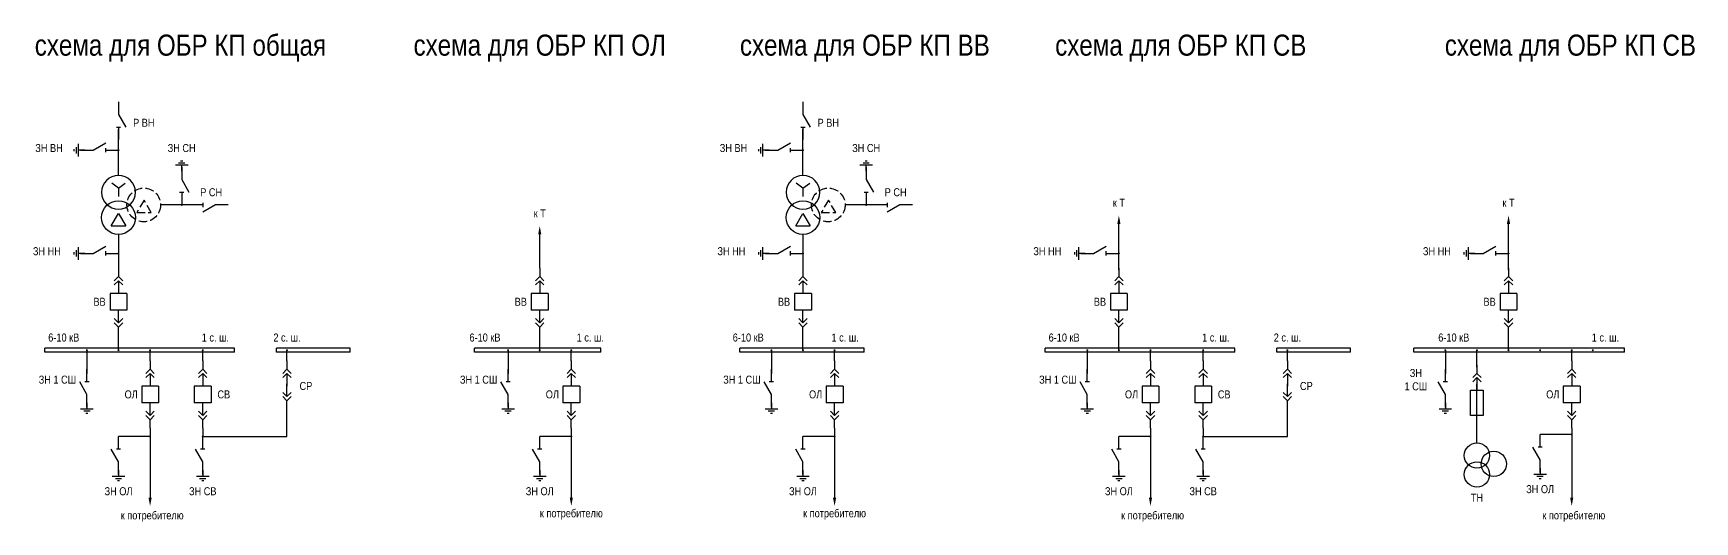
# Model space of a CAD drawing. Header units: millimetres. Extents: x 56 to 1718, y 114 to 1217.
# Drawn here: x 95 to 883, y 985 to 1217 of the extents above; entities that cross this region are included whole.
import ezdxf
from ezdxf.enums import TextEntityAlignment as Align

# ---------------------------------------------------------------- set-up
doc = ezdxf.new("R2010")
doc.units = ezdxf.units.MM
doc.linetypes.add('JIS_02_4.0', pattern=[5.5, 4, -1.5])
doc.layers.add('Основная', color=7, linetype='Continuous')
doc.styles.add('Narrow', font='ARIALN.TTF')
doc.styles.add('Вывод', font='ARIALN.TTF', dxfattribs={"height": 2.5})
doc.styles.add('Компонент', font='ARIALN.TTF', dxfattribs={"height": 3.5})

# ---------------------------------------------------------------- blocks, each defined once
blk = doc.blocks.new('*U955')
at = {"layer": 'Основная', "color": 0}
blk.add_line((0, 0), (6, 3.43), dxfattribs=at)
blk = doc.blocks.new('*U17')
at = {"layer": 'Основная', "color": 0}
blk.add_line((0, -1), (0, 1), dxfattribs=at)
blk = doc.blocks.new('*U1059')
at = {"layer": 'Основная', "color": 0}
for p, q in [((-9, 0), (-3, 0)), ((3, 0), (9, 0))]:
    blk.add_line(p, q, dxfattribs=at)
at = {"ltscale": 0.25}
blk.add_blockref('*U17', (3, 0), dxfattribs=at)
at = {"layer": 'Основная', "ltscale": 0.25}
blk.add_blockref('*U955', (-3, 0), dxfattribs=at)
at = {"layer": 'Основная'}
for tag, height, style, p in [('ОУ', 3.5, 'Компонент', (0, 8)), ('В2', 2.5, 'Вывод', (-7, -2)), ('В1', 2.5, 'Вывод', (7, -2))]:
    blk.add_attdef(tag, text='', height=height, dxfattribs=dict(at, style=style)).set_placement(p, align=Align.MIDDLE_CENTER)
blk = doc.blocks.new('*U1058')
at = {"layer": 'Основная'}
for p, q in [((-3, 0), (3, 0)), ((-1.5, 1), (1.5, 1)), ((-0.5, 2), (0.5, 2)), ((0, -3), (0, 0))]:
    blk.add_line(p, q, dxfattribs=at)
blk = doc.blocks.new('*U1069')
at = {"layer": 'Основная', "color": 0}
for p, q in [((0, 0), (90, 0)), ((0, -2), (0, 0)), ((90, -2), (90, 0)), ((0, -2), (90, -2))]:
    blk.add_line(p, q, dxfattribs=at)
at = {"layer": 'Основная', "style": 'Компонент'}
blk.add_attdef('ОШ', text='', height=3.5, dxfattribs=at).set_placement((6, 4), align=Align.MIDDLE_CENTER)
blk = doc.blocks.new('*U1080')
at = {"layer": 'Основная', "ltscale": 0.25}
for p, q in [((2, 2), (0, 0)), ((0, 0), (2, -2))]:
    blk.add_line(p, q, dxfattribs=at)
blk = doc.blocks.new('*U1046')
at = {"layer": 'Основная', "color": 0}
for p, q in [((0, 0), (0, 6)), ((0, -6), (0, -2))]:
    blk.add_line(p, q, dxfattribs=at)
at = {"ltscale": 0.25, "rotation": 89.99999999999999}
for p in [(0, 0), (0, -2)]:
    blk.add_blockref('*U1080', p, dxfattribs=at)
at = {"layer": 'Основная'}
for tag, height, style, p in [('ОУ1', 3.5, 'Компонент', (-5, 6)), ('В1', 2.5, 'Вывод', (3, 6)), ('ОУ2', 3.5, 'Компонент', (-5, -6)), ('В2', 2.5, 'Вывод', (3, -6))]:
    blk.add_attdef(tag, text='', height=height, dxfattribs=dict(at, style=style)).set_placement(p, align=Align.MIDDLE_CENTER)
blk = doc.blocks.new('*U1042')
at = {"ltscale": 0.25}
for p, q in [((-3.46, -4), (0, 2)), ((0, 2), (3.46, -4)), ((-3.46, -4), (3.46, -4))]:
    blk.add_line(p, q, dxfattribs=at)
blk.add_circle((0, 0), 8, dxfattribs=at)
at = {"layer": 'Основная', "style": 'Компонент'}
blk.add_attdef('ОУ', text='', height=3.5, dxfattribs=at).set_placement((17, 0), align=Align.MIDDLE_CENTER)
blk = doc.blocks.new('*U1066')
at = {"ltscale": 0.25}
for q in [(-3.2, 4.4), (3.2, 4.4), (0, -2)]:
    blk.add_line((0, 2), q, dxfattribs=at)
blk.add_circle((0, 0), 8, dxfattribs=at)
at = {"layer": 'Основная', "style": 'Компонент'}
blk.add_attdef('ОУ', text='', height=3.5, dxfattribs=at).set_placement((-17, 0), align=Align.MIDDLE_CENTER)
blk = doc.blocks.new('*U1055')
at = {"layer": 'Основная', "color": 0}
for p, q in [((0, 6), (0, 2)), ((0, 0), (0, -6))]:
    blk.add_line(p, q, dxfattribs=at)
at = {"ltscale": 0.25, "xscale": -1, "rotation": 90}
for p in [(0, 2), (0, 0)]:
    blk.add_blockref('*U1080', p, dxfattribs=at)
at = {"layer": 'Основная'}
for tag, height, style, p in [('ОУ2', 3.5, 'Компонент', (-5, 6)), ('В2', 2.5, 'Вывод', (3, 6)), ('ОУ1', 3.5, 'Компонент', (-5, -6)), ('В1', 2.5, 'Вывод', (3, -6))]:
    blk.add_attdef(tag, text='', height=height, dxfattribs=dict(at, style=style)).set_placement(p, align=Align.MIDDLE_CENTER)
blk = doc.blocks.new('*U1056')
at = {"layer": 'Основная'}
for p, q in [((0, 0), (-8, 0)), ((-8, -8), (-8, 0)), ((0, -8), (0, 0)), ((0, -8), (-8, -8))]:
    blk.add_line(p, q, dxfattribs=at)
at = {"layer": 'Основная', "style": 'Компонент'}
blk.add_attdef('ОУ', text='', height=3.5, dxfattribs=at).set_placement((-15, -3), align=Align.MIDDLE_CENTER)
blk = doc.blocks.new('*U1068')
at = {"layer": 'Основная', "color": 0}
for p, q in [((-9, 0), (-3, 0)), ((3, 0), (9, 0))]:
    blk.add_line(p, q, dxfattribs=at)
at = {"ltscale": 0.25}
blk.add_blockref('*U17', (3, 0), dxfattribs=at)
at = {"layer": 'Основная', "ltscale": 0.25}
blk.add_blockref('*U955', (-3, 0), dxfattribs=at)
at = {"layer": 'Основная'}
for tag, height, style, p in [('ОУ', 3.5, 'Компонент', (0, 8)), ('В2', 2.5, 'Вывод', (-7, -2)), ('В1', 2.5, 'Вывод', (7, -2))]:
    blk.add_attdef(tag, text='', height=height, dxfattribs=dict(at, style=style)).set_placement(p, align=Align.MIDDLE_CENTER)
blk = doc.blocks.new('*U1070')
at = {"layer": 'Основная', "color": 0}
for p, q in [((0, 0), (35, 0)), ((0, -2), (0, 0)), ((35, -2), (35, 0)), ((0, -2), (35, -2))]:
    blk.add_line(p, q, dxfattribs=at)
at = {"layer": 'Основная', "style": 'Компонент'}
blk.add_attdef('ОШ', text='', height=3.5, dxfattribs=at).set_placement((6, 4), align=Align.MIDDLE_CENTER)
blk = doc.blocks.new('*U1072')
at = {"layer": 'Основная', "color": 0}
for p, q in [((0, 0), (60, 0)), ((0, -2), (0, 0)), ((60, -2), (60, 0)), ((0, -2), (60, -2))]:
    blk.add_line(p, q, dxfattribs=at)
at = {"layer": 'Основная', "style": 'Компонент'}
blk.add_attdef('ОШ', text='', height=3.5, dxfattribs=at).set_placement((6, 4), align=Align.MIDDLE_CENTER)
blk = doc.blocks.new('*U1074')
at = {"layer": 'Основная', "color": 0}
for p, q in [((0, 0), (59, 0)), ((0, -2), (0, 0)), ((59, -2), (59, 0)), ((0, -2), (59, -2))]:
    blk.add_line(p, q, dxfattribs=at)
at = {"layer": 'Основная', "style": 'Компонент'}
blk.add_attdef('ОШ', text='', height=3.5, dxfattribs=at).set_placement((6, 4), align=Align.MIDDLE_CENTER)
blk = doc.blocks.new('*U1075')
at = {"layer": 'Основная', "color": 0}
for p, q in [((0, 0), (100, 0)), ((0, -2), (0, 0)), ((100, -2), (100, 0)), ((0, -2), (100, -2))]:
    blk.add_line(p, q, dxfattribs=at)
at = {"layer": 'Основная', "style": 'Компонент'}
blk.add_attdef('ОШ', text='', height=3.5, dxfattribs=at).set_placement((6, 4), align=Align.MIDDLE_CENTER)

msp = doc.modelspace()

# ---------------------------------------------------------------- hatches: boundary and pattern name
at = {"ltscale": 100}
h = msp.add_hatch(color=256, dxfattribs=at)
h.dxf.hatch_style = 1
h.paths.add_polyline_path([(134.5, 1161, -1), (135.5, 1161, -1)])
h = msp.add_hatch(color=256, dxfattribs=at)
h.dxf.hatch_style = 1
h.paths.add_polyline_path([(459.5, 1161, -1), (460.5, 1161, -1)])
h = msp.add_hatch(color=256, dxfattribs=at)
h.dxf.hatch_style = 1
h.paths.add_polyline_path([(165, 1135.5, -1), (165, 1134.5, -1)])
h = msp.add_hatch(color=256, dxfattribs=at)
h.dxf.hatch_style = 1
h.paths.add_polyline_path([(490, 1135.5, -1), (490, 1134.5, -1)])
h = msp.add_hatch(color=256, dxfattribs=at)
h.dxf.hatch_style = 1
h.paths.add_polyline_path([(134.5, 1112, -1), (135.5, 1112, -1)])
h = msp.add_hatch(color=256, dxfattribs=at)
h.dxf.hatch_style = 1
h.paths.add_polyline_path([(459.5, 1112, -1), (460.5, 1112, -1)])
h = msp.add_hatch(color=256, dxfattribs=at)
h.dxf.hatch_style = 1
h.paths.add_polyline_path([(609.5, 1112, -1), (610.5, 1112, -1)])
h = msp.add_hatch(color=256, dxfattribs=at)
h.dxf.hatch_style = 1
h.paths.add_polyline_path([(794.5, 1112, -1), (795.5, 1112, -1)])
h = msp.add_hatch(color=256, dxfattribs=at)
h.dxf.hatch_style = 1
h.paths.add_polyline_path([(119.5, 1066, -1), (120.5, 1066, -1)])
h = msp.add_hatch(color=256, dxfattribs=at)
h.dxf.hatch_style = 1
h.paths.add_polyline_path([(134.5, 1066, -1), (135.5, 1066, -1)])
h = msp.add_hatch(color=256, dxfattribs=at)
h.dxf.hatch_style = 1
h.paths.add_polyline_path([(149.5, 1066, -1), (150.5, 1066, -1)])
h = msp.add_hatch(color=256, dxfattribs=at)
h.dxf.hatch_style = 1
h.paths.add_polyline_path([(174.5, 1066, -1), (175.5, 1066, -1)])
h = msp.add_hatch(color=256, dxfattribs=at)
h.dxf.hatch_style = 1
h.paths.add_polyline_path([(214.5, 1066, -1), (215.5, 1066, -1)])
h = msp.add_hatch(color=256, dxfattribs=at)
h.dxf.hatch_style = 1
h.paths.add_polyline_path([(319.5, 1066, -1), (320.5, 1066, -1)])
h = msp.add_hatch(color=256, dxfattribs=at)
h.dxf.hatch_style = 1
h.paths.add_polyline_path([(334.5, 1066, -1), (335.5, 1066, -1)])
h = msp.add_hatch(color=256, dxfattribs=at)
h.dxf.hatch_style = 1
h.paths.add_polyline_path([(349.5, 1066, -1), (350.5, 1066, -1)])
h = msp.add_hatch(color=256, dxfattribs=at)
h.dxf.hatch_style = 1
h.paths.add_polyline_path([(444.5, 1066, -1), (445.5, 1066, -1)])
h = msp.add_hatch(color=256, dxfattribs=at)
h.dxf.hatch_style = 1
h.paths.add_polyline_path([(459.5, 1066, -1), (460.5, 1066, -1)])
h = msp.add_hatch(color=256, dxfattribs=at)
h.dxf.hatch_style = 1
h.paths.add_polyline_path([(474.5, 1066, -1), (475.5, 1066, -1)])
h = msp.add_hatch(color=256, dxfattribs=at)
h.dxf.hatch_style = 1
h.paths.add_polyline_path([(594.5, 1066, -1), (595.5, 1066, -1)])
h = msp.add_hatch(color=256, dxfattribs=at)
h.dxf.hatch_style = 1
h.paths.add_polyline_path([(609.5, 1066, -1), (610.5, 1066, -1)])
h = msp.add_hatch(color=256, dxfattribs=at)
h.dxf.hatch_style = 1
h.paths.add_polyline_path([(624.5, 1066, -1), (625.5, 1066, -1)])
h = msp.add_hatch(color=256, dxfattribs=at)
h.dxf.hatch_style = 1
h.paths.add_polyline_path([(649.5, 1066, -1), (650.5, 1066, -1)])
h = msp.add_hatch(color=256, dxfattribs=at)
h.dxf.hatch_style = 1
h.paths.add_polyline_path([(689.5, 1066, -1), (690.5, 1066, -1)])
h = msp.add_hatch(color=256, dxfattribs=at)
h.dxf.hatch_style = 1
h.paths.add_polyline_path([(764.5, 1066, -1), (765.5, 1066, -1)])
h = msp.add_hatch(color=256, dxfattribs=at)
h.dxf.hatch_style = 1
h.paths.add_polyline_path([(779.5, 1066, -1), (780.5, 1066, -1)])
h = msp.add_hatch(color=256, dxfattribs=at)
h.dxf.hatch_style = 1
h.paths.add_polyline_path([(794.5, 1066, -1), (795.5, 1066, -1)])
h = msp.add_hatch(color=256, dxfattribs=at)
h.dxf.hatch_style = 1
h.paths.add_polyline_path([(809.5, 1066, -1), (810.5, 1066, -1)])
h = msp.add_hatch(color=256, dxfattribs=at)
h.dxf.hatch_style = 1
h.paths.add_polyline_path([(824.5, 1066, -1), (825.5, 1066, -1)])
h = msp.add_hatch(color=256, dxfattribs=at)
h.dxf.hatch_style = 1
h.paths.add_polyline_path([(834.5, 1066, -1), (835.5, 1066, -1)])
h = msp.add_hatch(color=256, dxfattribs=at)
h.dxf.hatch_style = 1
h.paths.add_polyline_path([(824.5, 1026, -1), (825.5, 1026, -1)])
h = msp.add_hatch(color=256, dxfattribs=at)
h.dxf.hatch_style = 1
h.paths.add_polyline_path([(149.5, 1025, -1), (150.5, 1025, -1)])
h = msp.add_hatch(color=256, dxfattribs=at)
h.dxf.hatch_style = 1
h.paths.add_polyline_path([(174.5, 1025, -1), (175.5, 1025, -1)])
h = msp.add_hatch(color=256, dxfattribs=at)
h.dxf.hatch_style = 1
h.paths.add_polyline_path([(349.5, 1025, -1), (350.5, 1025, -1)])
h = msp.add_hatch(color=256, dxfattribs=at)
h.dxf.hatch_style = 1
h.paths.add_polyline_path([(474.5, 1025, -1), (475.5, 1025, -1)])
h = msp.add_hatch(color=256, dxfattribs=at)
h.dxf.hatch_style = 1
h.paths.add_polyline_path([(624.5, 1025, -1), (625.5, 1025, -1)])
h = msp.add_hatch(color=256, dxfattribs=at)
h.dxf.hatch_style = 1
h.paths.add_polyline_path([(649.5, 1025, -1), (650.5, 1025, -1)])

# ---------------------------------------------------------------- linework, layer by layer
for points in [[(135, 1149), (135, 1171)], [(460, 1149), (460, 1171)], [(175, 1135), (155, 1135)], [(500, 1135), (480, 1135)], [(135, 1121), (135, 1105)], [(335, 1105), (335, 1121)], [(460, 1121), (460, 1105)], [(610, 1104), (610, 1126)], [(795, 1104), (795, 1126)], [(135, 1066), (135, 1074)], [(335, 1066), (335, 1074)], [(460, 1066), (460, 1074)], [(610, 1066), (610, 1074)], [(795, 1066), (795, 1074)], [(120, 1066), (120, 1055)], [(150, 1061), (150, 1066)], [(175, 1061), (175, 1066)], [(215, 1061), (215, 1066)], [(320, 1066), (320, 1055)], [(350, 1061), (350, 1066)], [(445, 1066), (445, 1055)], [(475, 1061), (475, 1066)], [(595, 1066), (595, 1055)], [(625, 1061), (625, 1066)], [(650, 1061), (650, 1066)], [(690, 1061), (690, 1066)], [(765, 1066), (765, 1055)], [(780, 1058), (780, 1066)], [(825, 1061), (825, 1066)], [(175, 1029), (175, 1025), (215, 1025), (215, 1040)], [(650, 1029), (650, 1025), (690, 1025), (690, 1040)], [(150, 1029), (150, 996)], [(350, 1029), (350, 996)], [(475, 1029), (475, 996)], [(625, 1029), (625, 996)], [(825, 1026), (810, 1026), (810, 1026)], [(825, 1029), (825, 996)], [(150, 1025), (135, 1025), (135, 1025)], [(350, 1025), (335, 1025), (335, 1025)], [(475, 1025), (460, 1025), (460, 1025)], [(625, 1025), (610, 1025), (610, 1025)]]:
    msp.add_lwpolyline(points, dxfattribs=at)
at = {"linetype": 'JIS_02_4.0'}
for points in [[(147.12, 1137.34), (143.65, 1131.33), (150.58, 1131.34), (147.12, 1137.34)], [(472.12, 1137.34), (468.65, 1131.33), (475.58, 1131.34), (472.12, 1137.34)]]:
    msp.add_lwpolyline(points, dxfattribs=at)
at = {"ltscale": 0.3}
for points in [[(610, 1130, 0, 1.5, 0), (610, 1126, 0, 0, 0)], [(795, 1130, 0, 1.5, 0), (795, 1126, 0, 0, 0)], [(335, 1125, 0, 1.5, 0), (335, 1121, 0, 0, 0)], [(150, 992, 0, 1.5, 0), (150, 996, 0, 0, 0)], [(350, 992, 0, 1.5, 0), (350, 996, 0, 0, 0)], [(475, 992, 0, 1.5, 0), (475, 996, 0, 0, 0)], [(625, 992, 0, 1.5, 0), (625, 996, 0, 0, 0)], [(825, 992, 0, 1.5, 0), (825, 996, 0, 0, 0)]]:
    msp.add_lwpolyline(points, format="xyseb", dxfattribs=at)
msp.add_lwpolyline([(780, 1022), (780, 1050)])
msp.add_lwpolyline([(777, 1047), (783, 1047), (783, 1035), (777, 1035)], close=True)
at = {"linetype": 'JIS_02_4.0'}
for centre in [(147, 1135), (472, 1135)]:
    msp.add_circle(centre, 8, dxfattribs=at)
at = {"ltscale": 100}
for centre in [(780, 1016), (788, 1012), (780, 1007)]:
    msp.add_circle(centre, 6, dxfattribs=at)

# ---------------------------------------------------------------- block references
at = {"ltscale": 0.25}
for name, p, rotation in [('*U1068', (135, 1175), 270), ('*U1068', (460, 1175), 270), ('*U1058', (116, 1161), 89.99999999999999), ('*U1058', (441, 1161), 89.99999999999999), ('*U1068', (165, 1144), 270), ('*U1068', (490, 1144), 270), ('*U1068', (178, 1135), 180), ('*U1068', (503, 1135), 180), ('*U1058', (116, 1112), 89.99999999999999), ('*U1058', (441, 1112), 89.99999999999999), ('*U1058', (591, 1112), 89.99999999999999), ('*U1058', (776, 1112), 89.99999999999999), ('*U1059', (120, 1048), 90.00000000000001), ('*U1059', (320, 1048), 90.00000000000001), ('*U1059', (445, 1048), 90.00000000000001), ('*U1059', (595, 1048), 90.00000000000001), ('*U1059', (765, 1048), 90.00000000000001), ('*U1058', (120, 1038), 180), ('*U1058', (320, 1038), 180), ('*U1058', (445, 1038), 180), ('*U1058', (595, 1038), 180), ('*U1058', (765, 1038), 180), ('*U1068', (810, 1017), 90), ('*U1068', (135, 1016), 90), ('*U1068', (175, 1016), 90), ('*U1068', (335, 1016), 90), ('*U1068', (460, 1016), 90), ('*U1068', (610, 1016), 90), ('*U1068', (650, 1016), 90), ('*U1058', (810, 1007), 180), ('*U1058', (135, 1006), 180), ('*U1058', (175, 1006), 180), ('*U1058', (335, 1006), 180), ('*U1058', (460, 1006), 180), ('*U1058', (610, 1006), 180), ('*U1058', (650, 1006), 180)]:
    msp.add_blockref(name, p, dxfattribs=dict(at, rotation=rotation))
for name, p in [('*U1068', (126, 1161)), ('*U1068', (451, 1161)), ('*U1058', (165, 1154)), ('*U1058', (490, 1154)), ('*U1059', (126, 1112)), ('*U1059', (451, 1112)), ('*U1059', (601, 1112)), ('*U1059', (786, 1112))]:
    msp.add_blockref(name, p, dxfattribs=at)
at = {"ltscale": 0.35, "xscale": -1}
for p in [(135, 1141), (460, 1141)]:
    msp.add_blockref('*U1066', p, dxfattribs=at)
at = {"ltscale": 0.35}
for p in [(135, 1129), (460, 1129)]:
    msp.add_blockref('*U1042', p, dxfattribs=at)
at = {"ltscale": 0.25, "xscale": -1, "rotation": 180}
for name, p in [('*U1046', (135, 1099)), ('*U1046', (335, 1099)), ('*U1046', (460, 1099)), ('*U1046', (610, 1099)), ('*U1046', (795, 1099)), ('*U1056', (139, 1085)), ('*U1056', (339, 1085)), ('*U1056', (464, 1085)), ('*U1056', (614, 1085)), ('*U1056', (799, 1085)), ('*U1055', (135, 1079)), ('*U1055', (335, 1079)), ('*U1055', (460, 1079)), ('*U1055', (610, 1079)), ('*U1055', (795, 1079)), ('*U1046', (150, 1055)), ('*U1046', (175, 1055)), ('*U1046', (215, 1055)), ('*U1046', (350, 1055)), ('*U1046', (475, 1055)), ('*U1046', (625, 1055)), ('*U1046', (650, 1055)), ('*U1046', (690, 1055)), ('*U1046', (780, 1053)), ('*U1046', (825, 1055)), ('*U1056', (154, 1041)), ('*U1056', (179, 1041)), ('*U1056', (354, 1041)), ('*U1056', (479, 1041)), ('*U1056', (629, 1041)), ('*U1056', (654, 1041)), ('*U1056', (829, 1041)), ('*U1055', (150, 1035)), ('*U1055', (175, 1035)), ('*U1055', (350, 1035)), ('*U1055', (475, 1035)), ('*U1055', (625, 1035)), ('*U1055', (650, 1035)), ('*U1055', (825, 1035))]:
    msp.add_blockref(name, p, dxfattribs=at)
at = {"ltscale": 0.25, "xscale": -1}
for name, p in [('*U1069', (190, 1067)), ('*U1070', (245, 1067)), ('*U1072', (364, 1067)), ('*U1074', (489, 1067)), ('*U1069', (665, 1067)), ('*U1070', (720, 1067)), ('*U1075', (850, 1067)), ('*U1046', (215, 1044)), ('*U1046', (690, 1044))]:
    msp.add_blockref(name, p, dxfattribs=at)

# ---------------------------------------------------------------- texts
at = {"attachment_point": 5, "style": 'Narrow'}
for s, insert, char_height, width in [('\\pi-30,l30,t30;схема для ОБР КП общая', (164.39, 1209.44), 10, 137.2113), ('\\pi-30,l30,t30;схема для ОБР КП ОЛ', (335, 1209.44), 10, 137.2113), ('\\pi-30,l30,t30;схема для ОБР КП ВВ', (489.39, 1209.44), 10, 137.2113), ('\\pi-30,l30,t30;схема для ОБР КП СВ', (639.39, 1209.44), 10, 147.7769), ('\\pi-30,l30,t30;схема для ОБР КП СВ', (824.39, 1209.44), 10, 147.7769), ('\\pi-11.4,l11.4,t11.4;Р ВН', (147, 1174), 3.8, 15), ('\\pi-11.4,l11.4,t11.4;Р ВН', (472, 1174), 3.8, 15), ('\\pi-11.4,l11.4,t11.4;ЗН ВН', (102, 1162), 3.8, 15), ('\\pi-11.4,l11.4,t11.4;ЗН СН', (165, 1162), 3.8, 15), ('\\pi-11.4,l11.4,t11.4;ЗН ВН', (427, 1162), 3.8, 15), ('\\pi-11.4,l11.4,t11.4;ЗН СН', (490, 1162), 3.8, 15), ('\\pi-11.4,l11.4,t11.4;Р СН', (179, 1141), 3.8, 15), ('\\pi-11.4,l11.4,t11.4;Р СН', (504, 1141), 3.8, 15), ('\\pi-11.4,l11.4,t11.4;к Т', (610, 1136), 3.8, 53.3807), ('\\pi-11.4,l11.4,t11.4;к Т', (795, 1136), 3.8, 53.3807), ('\\pi-11.4,l11.4,t11.4;к Т', (335, 1131), 3.8, 53.3807), ('\\pi-11.4,l11.4,t11.4;ЗН НН', (101, 1113), 3.8, 26.5), ('\\pi-11.4,l11.4,t11.4;ЗН НН', (426, 1113), 3.8, 26.5), ('\\pi-11.4,l11.4,t11.4;ЗН НН', (576, 1113), 3.8, 26.5), ('\\pi-11.4,l11.4,t11.4;ЗН НН', (761, 1113), 3.8, 26.5), ('\\pi-11.4,l11.4,t11.4;ВВ', (126, 1089), 3.8, 20.2107), ('\\pi-11.4,l11.4,t11.4;ВВ', (326, 1089), 3.8, 20.2107), ('\\pi-11.4,l11.4,t11.4;ВВ', (451, 1089), 3.8, 20.2107), ('\\pi-11.4,l11.4,t11.4;ВВ', (601, 1089), 3.8, 20.2107), ('\\pi-11.4,l11.4,t11.4;ВВ', (786, 1089), 3.8, 20.2107), ('\\pi-11.4,l11.4,t11.4;6-10 кВ', (109, 1072), 3.8, 53.3807), ('\\pi-11.4,l11.4,t11.4;1 с. ш.', (181, 1072), 3.8, 53.3807), ('\\pi-11.4,l11.4,t11.4;2 с. ш.', (215, 1072), 3.8, 53.3807), ('\\pi-11.4,l11.4,t11.4;6-10 кВ', (309, 1072), 3.8, 53.3807), ('\\pi-11.4,l11.4,t11.4;1 с. ш.', (359, 1072), 3.8, 18.6904), ('\\pi-11.4,l11.4,t11.4;6-10 кВ', (434, 1072), 3.8, 53.3807), ('\\pi-11.4,l11.4,t11.4;1 с. ш.', (480, 1072), 3.8, 53.3807), ('\\pi-11.4,l11.4,t11.4;6-10 кВ', (584, 1072), 3.8, 53.3807), ('\\pi-11.4,l11.4,t11.4;1 с. ш.', (656, 1072), 3.8, 53.3807), ('\\pi-11.4,l11.4,t11.4;2 с. ш.', (690, 1072), 3.8, 53.3807), ('\\pi-11.4,l11.4,t11.4;6-10 кВ', (769, 1072), 3.8, 53.3807), ('\\pi-11.4,l11.4,t11.4;1 с. ш.', (841, 1072), 3.8, 53.3807), ('\\pi-11.4,l11.4,t11.4;ЗН 1 СШ', (106, 1052), 3.8, 18.6904), ('\\pi-11.4,l11.4,t11.4;СР', (224, 1049), 3.8, 15.6904), ('\\pi-11.4,l11.4,t11.4;ЗН 1 СШ', (306, 1052), 3.8, 18.6904), ('\\pi-11.4,l11.4,t11.4;ЗН 1 СШ', (431, 1052), 3.8, 18.6904), ('\\pi-11.4,l11.4,t11.4;ЗН 1 СШ', (581, 1052), 3.8, 18.6904), ('\\pi-11.4,l11.4,t11.4;СР', (699, 1049), 3.8, 15.6904), ('\\pi-11.4,l11.4,t11.4;ЗН \\P1 СШ', (751, 1052), 3.8, 18.6904), ('\\pi-11.4,l11.4,t11.4;ОЛ', (141, 1045), 3.8, 16.6904), ('\\pi-11.4,l11.4,t11.4;СВ', (185, 1045), 3.8, 15.6904), ('\\pi-11.4,l11.4,t11.4;ОЛ', (341, 1045), 3.8, 16.6904), ('\\pi-11.4,l11.4,t11.4;ОЛ', (466, 1045), 3.8, 16.6904), ('\\pi-11.4,l11.4,t11.4;ОЛ', (616, 1045), 3.8, 16.6904), ('\\pi-11.4,l11.4,t11.4;СВ', (660, 1045), 3.8, 15.6904), ('\\pi-11.4,l11.4,t11.4;ОЛ', (816, 1045), 3.8, 16.6904), ('\\pi-11.4,l11.4,t11.4;ЗН ОЛ', (810, 1000), 3.8, 15.9983), ('\\pi-11.4,l11.4,t11.4;ЗН ОЛ', (135, 999), 3.8, 15.9983), ('\\pi-11.4,l11.4,t11.4;ЗН СВ ', (175, 999), 3.8, 15), ('\\pi-11.4,l11.4,t11.4;ЗН ОЛ', (335, 999), 3.8, 15.9983), ('\\pi-11.4,l11.4,t11.4;ЗН ОЛ', (460, 999), 3.8, 15.9983), ('\\pi-11.4,l11.4,t11.4;ЗН ОЛ', (610, 999), 3.8, 15.9983), ('\\pi-11.4,l11.4,t11.4;ЗН СВ ', (650, 999), 3.8, 15), ('\\pi-11.4,l11.4,t11.4;ТН', (780, 996), 3.8, 15.9983), ('\\pi-11.4,l11.4,t11.4;к потребителю', (151, 987), 3.8, 53.3807), ('\\pi-11.4,l11.4,t11.4;к потребителю', (350, 988), 3.8, 53.3807), ('\\pi-11.4,l11.4,t11.4;к потребителю', (475, 988), 3.8, 53.3807), ('\\pi-11.4,l11.4,t11.4;к потребителю', (626, 987), 3.8, 53.3807), ('\\pi-11.4,l11.4,t11.4;к потребителю', (826, 987), 3.8, 53.3807)]:
    msp.add_mtext(s, dxfattribs=dict(at, insert=insert, char_height=char_height, width=width))

doc.saveas('drawing.dxf')
